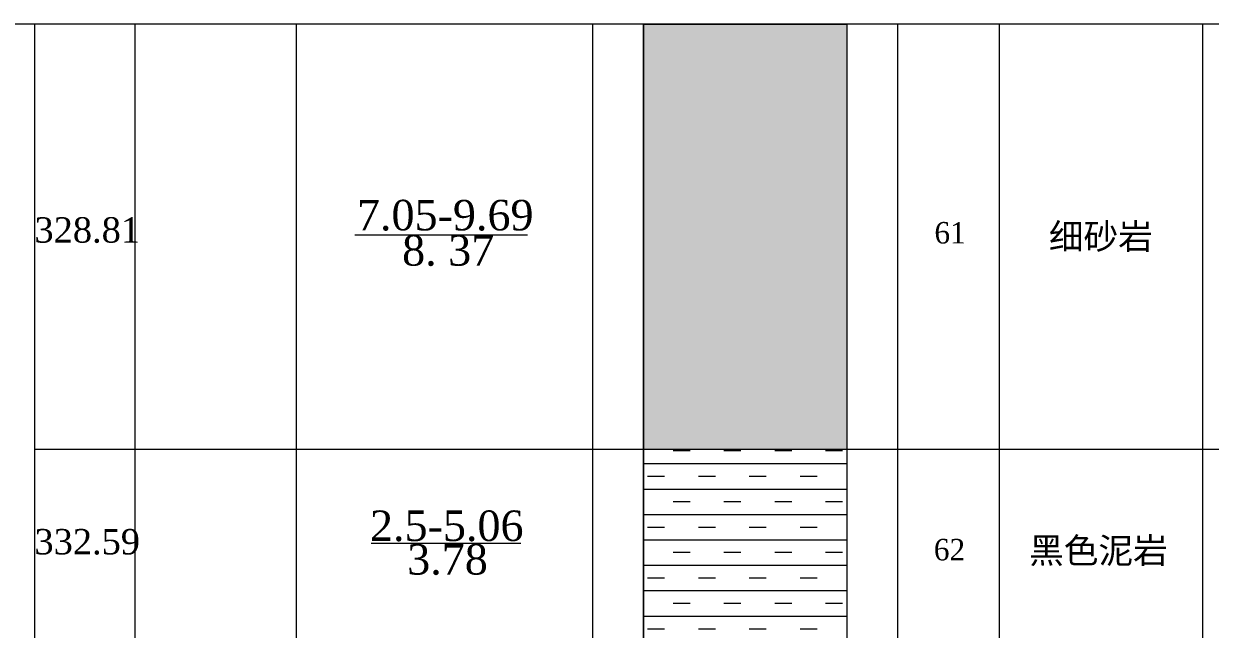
# Model space of a CAD drawing. Header units: inches. Extents: x 19725493 to 19730068, y 4137932 to 4142732.
# Drawn here: x 19725615.7 to 19725776.7, y 4140608.3 to 4140690.6 of the extents above; entities that cross this region are included whole.
import ezdxf

# ---------------------------------------------------------------- set-up
doc = ezdxf.new("R2010")
doc.units = ezdxf.units.IN
doc.header["$MEASUREMENT"] = 0
doc.layers.get('0').update_dxf_attribs({"lineweight": 0})
doc.styles.add('Times New Roman', font='')
doc.styles.get('Times New Roman').set_extended_font_data('Times New Roman')

msp = doc.modelspace()

# ---------------------------------------------------------------- hatches: boundary and pattern name
at = {"lineweight": 0}
h = msp.add_hatch(dxfattribs=at)
h.set_pattern_fill('泥岩_1_1_1', color=256, scale=1150, style=0, pattern_type=2)
h.set_pattern_definition([(180, (19725699.23, 4140688.7997), (-8e-16, -6.9), [2.3, -4.6]), (0, (19725700.38, 4140692.2497), (0, 6.9), [2.3, -4.6]), (0, (19725696.355, 4140690.5247), (0, 6.9), []), (0, (19725696.355, 4140687.0747), (0, 6.9), [])])
h.paths.add_polyline_path([(19725699.8, 4140690.58), (19725727.4, 4140690.58), (19725727.4, 4140690.52), (19725699.8, 4140690.52)], flags=17)
h = msp.add_hatch(dxfattribs=at)
h.set_pattern_fill('细粒砂岩_1_1_1', color=256, scale=1150, style=0, pattern_type=2)
h.set_pattern_definition([(180, (19725702.4084, 4140634.2414), (-8e-16, -6.9), [0.08306, -6.81694]), (180, (19725702.459, 4140634.253), (-8e-16, -6.9), [0.184, -6.716]), (180, (19725702.488, 4140634.2644), (-8e-16, -6.9), [0.2415, -6.6585]), (180, (19725702.5137, 4140634.276), (-8e-16, -6.9), [0.2935, -6.6065]), (180, (19725702.5286, 4140634.2874), (-8e-16, -6.9), [0.3234, -6.5766]), (180, (19725702.5436, 4140634.299), (-8e-16, -6.9), [0.3533, -6.5467]), (180, (19725702.5585, 4140634.3104), (-8e-16, -6.9), [0.3832, -6.5168]), (180, (19725702.572, 4140634.322), (-8e-16, -6.9), [0.41064, -6.48936]), (180, (19725702.581, 4140634.3334), (-8e-16, -6.9), [0.4283, -6.4717]), (180, (19725702.59, 4140634.345), (-8e-16, -6.9), [0.446, -6.454]), (180, (19725702.599, 4140634.3564), (-8e-16, -6.9), [0.4637, -6.4363]), (180, (19725702.6076, 4140634.368), (-8e-16, -6.9), [0.4814, -6.4186]), (180, (19725702.6165, 4140634.3794), (-8e-16, -6.9), [1e-15, -6.9]), (180, (19725702.6165, 4140634.3794), (-8e-16, -6.9), [0.4991, -6.4009]), (180, (19725702.621, 4140634.391), (-8e-16, -6.9), [0.5083, -6.3917]), (180, (19725702.626, 4140634.4024), (-8e-16, -6.9), [0.5175, -6.3825]), (180, (19725702.63, 4140634.414), (-8e-16, -6.9), [0.5267, -6.3733]), (180, (19725702.635, 4140634.4254), (-8e-16, -6.9), [0.5359, -6.3641]), (180, (19725702.6395, 4140634.437), (-8e-16, -6.9), [0.5451, -6.3549]), (180, (19725702.644, 4140634.4484), (-8e-16, -6.9), [5e-16, -6.9]), (180, (19725702.644, 4140634.4484), (-8e-16, -6.9), [0.5543, -6.3457]), (180, (19725702.646, 4140634.46), (-8e-16, -6.9), [0.5575, -6.3425]), (180, (19725702.647, 4140634.4714), (-8e-16, -6.9), [0.5607, -6.3393]), (180, (19725702.649, 4140634.483), (-8e-16, -6.9), [0.56385, -6.33615]), (180, (19725702.6504, 4140634.4944), (-8e-16, -6.9), [0.56704, -6.33296]), (180, (19725702.652, 4140634.506), (-8e-16, -6.9), [0.5702, -6.3298]), (180, (19725702.6536, 4140634.5174), (-8e-16, -6.9), [0.5734, -6.3266]), (180, (19725702.6536, 4140634.529), (-8e-16, -6.9), [0.5734, -6.3266]), (180, (19725702.652, 4140634.5404), (-8e-16, -6.9), [0.5702, -6.3298]), (180, (19725702.6504, 4140634.552), (-8e-16, -6.9), [0.56704, -6.33296]), (180, (19725702.649, 4140634.5634), (-8e-16, -6.9), [0.56385, -6.33615]), (180, (19725702.647, 4140634.575), (-8e-16, -6.9), [0.5607, -6.3393]), (180, (19725702.646, 4140634.5864), (-8e-16, -6.9), [0.5575, -6.3425]), (180, (19725702.644, 4140634.598), (-8e-16, -6.9), [0.5543, -6.3457]), (180, (19725702.09, 4140634.598), (-8e-16, -6.9), [5e-16, -6.9]), (180, (19725702.6395, 4140634.6094), (-8e-16, -6.9), [0.5451, -6.3549]), (180, (19725702.635, 4140634.621), (-8e-16, -6.9), [0.5359, -6.3641]), (180, (19725702.63, 4140634.6324), (-8e-16, -6.9), [0.5267, -6.3733]), (180, (19725702.626, 4140634.644), (-8e-16, -6.9), [0.5175, -6.3825]), (180, (19725702.621, 4140634.6554), (-8e-16, -6.9), [0.5083, -6.3917]), (180, (19725702.6165, 4140634.667), (-8e-16, -6.9), [0.4991, -6.4009]), (180, (19725702.1174, 4140634.667), (-8e-16, -6.9), [0, -6.9]), (180, (19725702.6076, 4140634.6784), (-8e-16, -6.9), [0.4814, -6.4186]), (180, (19725702.599, 4140634.69), (-8e-16, -6.9), [0.4637, -6.4363]), (180, (19725702.59, 4140634.7014), (-8e-16, -6.9), [0.446, -6.454]), (180, (19725702.581, 4140634.713), (-8e-16, -6.9), [0.4283, -6.4717]), (180, (19725702.572, 4140634.7244), (-8e-16, -6.9), [0.41064, -6.48936]), (180, (19725702.5585, 4140634.736), (-8e-16, -6.9), [0.3832, -6.5168]), (180, (19725702.5436, 4140634.7474), (-8e-16, -6.9), [0.3533, -6.5467]), (180, (19725702.5286, 4140634.759), (-8e-16, -6.9), [0.3234, -6.5766]), (180, (19725702.5137, 4140634.7704), (-8e-16, -6.9), [0.2935, -6.6065]), (180, (19725702.488, 4140634.782), (-8e-16, -6.9), [0.2415, -6.6585]), (180, (19725702.459, 4140634.7934), (-8e-16, -6.9), [0.184, -6.716]), (180, (19725702.425, 4140634.8026), (-8e-16, -6.9), [0.1163, -6.7837]), (180, (19725701.571, 4140634.215), (-8e-16, -6.9), [0.08306, -6.81694]), (180, (19725701.622, 4140634.2264), (-8e-16, -6.9), [0.184, -6.716]), (180, (19725701.6505, 4140634.238), (-8e-16, -6.9), [0.2415, -6.6585]), (180, (19725701.6765, 4140634.2494), (-8e-16, -6.9), [0.2935, -6.6065]), (180, (19725701.6914, 4140634.261), (-8e-16, -6.9), [0.3234, -6.5766]), (180, (19725701.7064, 4140634.2724), (-8e-16, -6.9), [0.3533, -6.5467]), (180, (19725701.721, 4140634.284), (-8e-16, -6.9), [0.3832, -6.5168]), (180, (19725701.735, 4140634.2954), (-8e-16, -6.9), [0.41064, -6.48936]), (180, (19725701.744, 4140634.307), (-8e-16, -6.9), [0.4283, -6.4717]), (180, (19725701.753, 4140634.3184), (-8e-16, -6.9), [0.446, -6.454]), (180, (19725701.7616, 4140634.33), (-8e-16, -6.9), [0.4637, -6.4363]), (180, (19725701.7704, 4140634.3414), (-8e-16, -6.9), [0.4814, -6.4186]), (180, (19725701.779, 4140634.353), (-8e-16, -6.9), [2e-16, -6.9]), (180, (19725701.779, 4140634.353), (-8e-16, -6.9), [0.4991, -6.4009]), (180, (19725701.784, 4140634.3644), (-8e-16, -6.9), [0.5083, -6.3917]), (180, (19725701.7885, 4140634.376), (-8e-16, -6.9), [0.5175, -6.3825]), (180, (19725701.793, 4140634.3874), (-8e-16, -6.9), [0.5267, -6.3733]), (180, (19725701.798, 4140634.399), (-8e-16, -6.9), [0.5359, -6.3641]), (180, (19725701.802, 4140634.4104), (-8e-16, -6.9), [0.5451, -6.3549]), (180, (19725701.807, 4140634.422), (-8e-16, -6.9), [2e-16, -6.9]), (180, (19725701.807, 4140634.422), (-8e-16, -6.9), [0.5543, -6.3457]), (180, (19725701.8085, 4140634.4334), (-8e-16, -6.9), [0.5575, -6.3425]), (180, (19725701.81, 4140634.445), (-8e-16, -6.9), [0.5607, -6.3393]), (180, (19725701.8116, 4140634.4564), (-8e-16, -6.9), [0.56385, -6.33615]), (180, (19725701.813, 4140634.468), (-8e-16, -6.9), [0.56704, -6.33296]), (180, (19725701.815, 4140634.4794), (-8e-16, -6.9), [0.5702, -6.3298]), (180, (19725701.8164, 4140634.491), (-8e-16, -6.9), [0.5734, -6.3266]), (180, (19725701.8164, 4140634.5024), (-8e-16, -6.9), [0.5734, -6.3266]), (180, (19725701.815, 4140634.514), (-8e-16, -6.9), [0.5702, -6.3298]), (180, (19725701.813, 4140634.5254), (-8e-16, -6.9), [0.56704, -6.33296]), (180, (19725701.8116, 4140634.537), (-8e-16, -6.9), [0.56385, -6.33615]), (180, (19725701.81, 4140634.5484), (-8e-16, -6.9), [0.5607, -6.3393]), (180, (19725701.8085, 4140634.56), (-8e-16, -6.9), [0.5575, -6.3425]), (180, (19725701.807, 4140634.5714), (-8e-16, -6.9), [0.5543, -6.3457]), (180, (19725701.2526, 4140634.5714), (-8e-16, -6.9), [0, -6.9]), (180, (19725701.802, 4140634.583), (-8e-16, -6.9), [0.5451, -6.3549]), (180, (19725701.798, 4140634.5944), (-8e-16, -6.9), [0.5359, -6.3641]), (180, (19725701.793, 4140634.606), (-8e-16, -6.9), [0.5267, -6.3733]), (180, (19725701.7885, 4140634.6174), (-8e-16, -6.9), [0.5175, -6.3825]), (180, (19725701.784, 4140634.629), (-8e-16, -6.9), [0.5083, -6.3917]), (180, (19725701.779, 4140634.6404), (-8e-16, -6.9), [0.4991, -6.4009]), (180, (19725701.28, 4140634.6404), (-8e-16, -6.9), [5e-16, -6.9]), (180, (19725701.7704, 4140634.652), (-8e-16, -6.9), [0.4814, -6.4186]), (180, (19725701.7616, 4140634.6634), (-8e-16, -6.9), [0.4637, -6.4363]), (180, (19725701.753, 4140634.675), (-8e-16, -6.9), [0.446, -6.454]), (180, (19725701.744, 4140634.6864), (-8e-16, -6.9), [0.4283, -6.4717]), (180, (19725701.735, 4140634.698), (-8e-16, -6.9), [0.41064, -6.48936]), (180, (19725701.721, 4140634.7094), (-8e-16, -6.9), [0.3832, -6.5168]), (180, (19725701.7064, 4140634.721), (-8e-16, -6.9), [0.3533, -6.5467]), (180, (19725701.6914, 4140634.7324), (-8e-16, -6.9), [0.3234, -6.5766]), (180, (19725701.6765, 4140634.744), (-8e-16, -6.9), [0.2935, -6.6065]), (180, (19725701.6505, 4140634.7554), (-8e-16, -6.9), [0.2415, -6.6585]), (180, (19725701.622, 4140634.767), (-8e-16, -6.9), [0.184, -6.716]), (180, (19725701.588, 4140634.776), (-8e-16, -6.9), [0.1163, -6.7837]), (180, (19725700.6846, 4140634.2414), (-8e-16, -6.9), [0.08306, -6.81694]), (180, (19725700.735, 4140634.253), (-8e-16, -6.9), [0.184, -6.716]), (180, (19725700.764, 4140634.2644), (-8e-16, -6.9), [0.2415, -6.6585]), (180, (19725700.79, 4140634.276), (-8e-16, -6.9), [0.2935, -6.6065]), (180, (19725700.805, 4140634.2874), (-8e-16, -6.9), [0.3234, -6.5766]), (180, (19725700.82, 4140634.299), (-8e-16, -6.9), [0.3533, -6.5467]), (180, (19725700.8347, 4140634.3104), (-8e-16, -6.9), [0.3832, -6.5168]), (180, (19725700.8484, 4140634.322), (-8e-16, -6.9), [0.41064, -6.48936]), (180, (19725700.857, 4140634.3334), (-8e-16, -6.9), [0.4283, -6.4717]), (180, (19725700.866, 4140634.345), (-8e-16, -6.9), [0.446, -6.454]), (180, (19725700.875, 4140634.3564), (-8e-16, -6.9), [0.4637, -6.4363]), (180, (19725700.884, 4140634.368), (-8e-16, -6.9), [0.4814, -6.4186]), (180, (19725700.8926, 4140634.3794), (-8e-16, -6.9), [0, -6.9]), (180, (19725700.8926, 4140634.3794), (-8e-16, -6.9), [0.4991, -6.4009]), (180, (19725700.897, 4140634.391), (-8e-16, -6.9), [0.5083, -6.3917]), (180, (19725700.902, 4140634.4024), (-8e-16, -6.9), [0.5175, -6.3825]), (180, (19725700.9064, 4140634.414), (-8e-16, -6.9), [0.5267, -6.3733]), (180, (19725700.911, 4140634.4254), (-8e-16, -6.9), [0.5359, -6.3641]), (180, (19725700.9156, 4140634.437), (-8e-16, -6.9), [0.5451, -6.3549]), (180, (19725700.92, 4140634.4484), (-8e-16, -6.9), [4e-16, -6.9]), (180, (19725700.92, 4140634.4484), (-8e-16, -6.9), [0.5543, -6.3457]), (180, (19725700.922, 4140634.46), (-8e-16, -6.9), [0.5575, -6.3425]), (180, (19725700.9234, 4140634.4714), (-8e-16, -6.9), [0.5607, -6.3393]), (180, (19725700.925, 4140634.483), (-8e-16, -6.9), [0.56385, -6.33615]), (180, (19725700.9266, 4140634.4944), (-8e-16, -6.9), [0.56704, -6.33296]), (180, (19725700.928, 4140634.506), (-8e-16, -6.9), [0.5702, -6.3298]), (180, (19725700.93, 4140634.5174), (-8e-16, -6.9), [0.5734, -6.3266]), (180, (19725700.93, 4140634.529), (-8e-16, -6.9), [0.5734, -6.3266]), (180, (19725700.928, 4140634.5404), (-8e-16, -6.9), [0.5702, -6.3298]), (180, (19725700.9266, 4140634.552), (-8e-16, -6.9), [0.56704, -6.33296]), (180, (19725700.925, 4140634.5634), (-8e-16, -6.9), [0.56385, -6.33615]), (180, (19725700.9234, 4140634.575), (-8e-16, -6.9), [0.5607, -6.3393]), (180, (19725700.922, 4140634.5864), (-8e-16, -6.9), [0.5575, -6.3425]), (180, (19725700.92, 4140634.598), (-8e-16, -6.9), [0.5543, -6.3457]), (180, (19725700.366, 4140634.598), (-8e-16, -6.9), [3e-16, -6.9]), (180, (19725700.9156, 4140634.6094), (-8e-16, -6.9), [0.5451, -6.3549]), (180, (19725700.911, 4140634.621), (-8e-16, -6.9), [0.5359, -6.3641]), (180, (19725700.9064, 4140634.6324), (-8e-16, -6.9), [0.5267, -6.3733]), (180, (19725700.902, 4140634.644), (-8e-16, -6.9), [0.5175, -6.3825]), (180, (19725700.897, 4140634.6554), (-8e-16, -6.9), [0.5083, -6.3917]), (180, (19725700.8926, 4140634.667), (-8e-16, -6.9), [0.4991, -6.4009]), (180, (19725700.3935, 4140634.667), (-8e-16, -6.9), [4e-16, -6.9]), (180, (19725700.884, 4140634.6784), (-8e-16, -6.9), [0.4814, -6.4186]), (180, (19725700.875, 4140634.69), (-8e-16, -6.9), [0.4637, -6.4363]), (180, (19725700.866, 4140634.7014), (-8e-16, -6.9), [0.446, -6.454]), (180, (19725700.857, 4140634.713), (-8e-16, -6.9), [0.4283, -6.4717]), (180, (19725700.8484, 4140634.7244), (-8e-16, -6.9), [0.41064, -6.48936]), (180, (19725700.8347, 4140634.736), (-8e-16, -6.9), [0.3832, -6.5168]), (180, (19725700.82, 4140634.7474), (-8e-16, -6.9), [0.3533, -6.5467]), (180, (19725700.805, 4140634.759), (-8e-16, -6.9), [0.3234, -6.5766]), (180, (19725700.79, 4140634.7704), (-8e-16, -6.9), [0.2935, -6.6065]), (180, (19725700.764, 4140634.782), (-8e-16, -6.9), [0.2415, -6.6585]), (180, (19725700.735, 4140634.7934), (-8e-16, -6.9), [0.184, -6.716]), (180, (19725700.701, 4140634.8026), (-8e-16, -6.9), [0.1163, -6.7837]), (180, (19725698.9584, 4140630.7914), (-8e-16, -6.9), [0.08306, -6.81694]), (180, (19725699.009, 4140630.803), (-8e-16, -6.9), [0.184, -6.716]), (180, (19725699.038, 4140630.8144), (-8e-16, -6.9), [0.2415, -6.6585]), (180, (19725699.0637, 4140630.826), (-8e-16, -6.9), [0.2935, -6.6065]), (180, (19725699.0786, 4140630.8374), (-8e-16, -6.9), [0.3234, -6.5766]), (180, (19725699.0936, 4140630.849), (-8e-16, -6.9), [0.3533, -6.5467]), (180, (19725699.1085, 4140630.8604), (-8e-16, -6.9), [0.3832, -6.5168]), (180, (19725699.122, 4140630.872), (-8e-16, -6.9), [0.41064, -6.48936]), (180, (19725699.131, 4140630.8834), (-8e-16, -6.9), [0.4283, -6.4717]), (180, (19725699.14, 4140630.895), (-8e-16, -6.9), [0.446, -6.454]), (180, (19725699.149, 4140630.9064), (-8e-16, -6.9), [0.4637, -6.4363]), (180, (19725699.1576, 4140630.918), (-8e-16, -6.9), [0.4814, -6.4186]), (180, (19725699.1665, 4140630.9294), (-8e-16, -6.9), [1e-16, -6.9]), (180, (19725699.1665, 4140630.9294), (-8e-16, -6.9), [0.4991, -6.4009]), (180, (19725699.171, 4140630.941), (-8e-16, -6.9), [0.5083, -6.3917]), (180, (19725699.176, 4140630.9524), (-8e-16, -6.9), [0.5175, -6.3825]), (180, (19725699.18, 4140630.964), (-8e-16, -6.9), [0.5267, -6.3733]), (180, (19725699.185, 4140630.9754), (-8e-16, -6.9), [0.5359, -6.3641]), (180, (19725699.1895, 4140630.987), (-8e-16, -6.9), [0.5451, -6.3549]), (180, (19725699.194, 4140630.9984), (-8e-16, -6.9), [0, -6.9]), (180, (19725699.194, 4140630.9984), (-8e-16, -6.9), [0.5543, -6.3457]), (180, (19725699.196, 4140631.01), (-8e-16, -6.9), [0.5575, -6.3425]), (180, (19725699.197, 4140631.0214), (-8e-16, -6.9), [0.5607, -6.3393]), (180, (19725699.199, 4140631.033), (-8e-16, -6.9), [0.56385, -6.33615]), (180, (19725699.2004, 4140631.0444), (-8e-16, -6.9), [0.56704, -6.33296]), (180, (19725699.202, 4140631.056), (-8e-16, -6.9), [0.5702, -6.3298]), (180, (19725699.2036, 4140631.0674), (-8e-16, -6.9), [0.5734, -6.3266]), (180, (19725699.2036, 4140631.079), (-8e-16, -6.9), [0.5734, -6.3266]), (180, (19725699.202, 4140631.0904), (-8e-16, -6.9), [0.5702, -6.3298]), (180, (19725699.2004, 4140631.102), (-8e-16, -6.9), [0.56704, -6.33296]), (180, (19725699.199, 4140631.1134), (-8e-16, -6.9), [0.56385, -6.33615]), (180, (19725699.197, 4140631.125), (-8e-16, -6.9), [0.5607, -6.3393]), (180, (19725699.196, 4140631.1364), (-8e-16, -6.9), [0.5575, -6.3425]), (180, (19725699.194, 4140631.148), (-8e-16, -6.9), [0.5543, -6.3457]), (180, (19725698.64, 4140631.148), (-8e-16, -6.9), [2e-16, -6.9]), (180, (19725699.1895, 4140631.1594), (-8e-16, -6.9), [0.5451, -6.3549]), (180, (19725699.185, 4140631.171), (-8e-16, -6.9), [0.5359, -6.3641]), (180, (19725699.18, 4140631.1824), (-8e-16, -6.9), [0.5267, -6.3733]), (180, (19725699.176, 4140631.194), (-8e-16, -6.9), [0.5175, -6.3825]), (180, (19725699.171, 4140631.2054), (-8e-16, -6.9), [0.5083, -6.3917]), (180, (19725699.1665, 4140631.217), (-8e-16, -6.9), [0.4991, -6.4009]), (180, (19725698.6674, 4140631.217), (-8e-16, -6.9), [5e-16, -6.9]), (180, (19725699.1576, 4140631.2284), (-8e-16, -6.9), [0.4814, -6.4186]), (180, (19725699.149, 4140631.24), (-8e-16, -6.9), [0.4637, -6.4363]), (180, (19725699.14, 4140631.2514), (-8e-16, -6.9), [0.446, -6.454]), (180, (19725699.131, 4140631.263), (-8e-16, -6.9), [0.4283, -6.4717]), (180, (19725699.122, 4140631.2744), (-8e-16, -6.9), [0.41064, -6.48936]), (180, (19725699.1085, 4140631.286), (-8e-16, -6.9), [0.3832, -6.5168]), (180, (19725699.0936, 4140631.2974), (-8e-16, -6.9), [0.3533, -6.5467]), (180, (19725699.0786, 4140631.309), (-8e-16, -6.9), [0.3234, -6.5766]), (180, (19725699.0637, 4140631.3204), (-8e-16, -6.9), [0.2935, -6.6065]), (180, (19725699.038, 4140631.332), (-8e-16, -6.9), [0.2415, -6.6585]), (180, (19725699.009, 4140631.3434), (-8e-16, -6.9), [0.184, -6.716]), (180, (19725698.975, 4140631.3526), (-8e-16, -6.9), [0.1163, -6.7837]), (180, (19725698.121, 4140630.765), (-8e-16, -6.9), [0.08306, -6.81694]), (180, (19725698.172, 4140630.7764), (-8e-16, -6.9), [0.184, -6.716]), (180, (19725698.2005, 4140630.788), (-8e-16, -6.9), [0.2415, -6.6585]), (180, (19725698.2265, 4140630.7994), (-8e-16, -6.9), [0.2935, -6.6065]), (180, (19725698.2414, 4140630.811), (-8e-16, -6.9), [0.3234, -6.5766]), (180, (19725698.2564, 4140630.8224), (-8e-16, -6.9), [0.3533, -6.5467]), (180, (19725698.271, 4140630.834), (-8e-16, -6.9), [0.3832, -6.5168]), (180, (19725698.285, 4140630.8454), (-8e-16, -6.9), [0.41064, -6.48936]), (180, (19725698.294, 4140630.857), (-8e-16, -6.9), [0.4283, -6.4717]), (180, (19725698.303, 4140630.8684), (-8e-16, -6.9), [0.446, -6.454]), (180, (19725698.3116, 4140630.88), (-8e-16, -6.9), [0.4637, -6.4363]), (180, (19725698.3204, 4140630.8914), (-8e-16, -6.9), [0.4814, -6.4186]), (180, (19725698.329, 4140630.903), (-8e-16, -6.9), [0, -6.9]), (180, (19725698.329, 4140630.903), (-8e-16, -6.9), [0.4991, -6.4009]), (180, (19725698.334, 4140630.9144), (-8e-16, -6.9), [0.5083, -6.3917]), (180, (19725698.3385, 4140630.926), (-8e-16, -6.9), [0.5175, -6.3825]), (180, (19725698.343, 4140630.9374), (-8e-16, -6.9), [0.5267, -6.3733]), (180, (19725698.348, 4140630.949), (-8e-16, -6.9), [0.5359, -6.3641]), (180, (19725698.352, 4140630.9604), (-8e-16, -6.9), [0.5451, -6.3549]), (180, (19725698.357, 4140630.972), (-8e-16, -6.9), [2e-16, -6.9]), (180, (19725698.357, 4140630.972), (-8e-16, -6.9), [0.5543, -6.3457]), (180, (19725698.3585, 4140630.9834), (-8e-16, -6.9), [0.5575, -6.3425]), (180, (19725698.36, 4140630.995), (-8e-16, -6.9), [0.5607, -6.3393]), (180, (19725698.3616, 4140631.0064), (-8e-16, -6.9), [0.56385, -6.33615]), (180, (19725698.363, 4140631.018), (-8e-16, -6.9), [0.56704, -6.33296]), (180, (19725698.365, 4140631.0294), (-8e-16, -6.9), [0.5702, -6.3298]), (180, (19725698.3664, 4140631.041), (-8e-16, -6.9), [0.5734, -6.3266]), (180, (19725698.3664, 4140631.0524), (-8e-16, -6.9), [0.5734, -6.3266]), (180, (19725698.365, 4140631.064), (-8e-16, -6.9), [0.5702, -6.3298]), (180, (19725698.363, 4140631.0754), (-8e-16, -6.9), [0.56704, -6.33296]), (180, (19725698.3616, 4140631.087), (-8e-16, -6.9), [0.56385, -6.33615]), (180, (19725698.36, 4140631.0984), (-8e-16, -6.9), [0.5607, -6.3393]), (180, (19725698.3585, 4140631.11), (-8e-16, -6.9), [0.5575, -6.3425]), (180, (19725698.357, 4140631.1214), (-8e-16, -6.9), [0.5543, -6.3457]), (180, (19725697.8026, 4140631.1214), (-8e-16, -6.9), [2e-16, -6.9]), (180, (19725698.352, 4140631.133), (-8e-16, -6.9), [0.5451, -6.3549]), (180, (19725698.348, 4140631.1444), (-8e-16, -6.9), [0.5359, -6.3641]), (180, (19725698.343, 4140631.156), (-8e-16, -6.9), [0.5267, -6.3733]), (180, (19725698.3385, 4140631.1674), (-8e-16, -6.9), [0.5175, -6.3825]), (180, (19725698.334, 4140631.179), (-8e-16, -6.9), [0.5083, -6.3917]), (180, (19725698.329, 4140631.1904), (-8e-16, -6.9), [0.4991, -6.4009]), (180, (19725697.83, 4140631.1904), (-8e-16, -6.9), [2e-16, -6.9]), (180, (19725698.3204, 4140631.202), (-8e-16, -6.9), [0.4814, -6.4186]), (180, (19725698.3116, 4140631.2134), (-8e-16, -6.9), [0.4637, -6.4363]), (180, (19725698.303, 4140631.225), (-8e-16, -6.9), [0.446, -6.454]), (180, (19725698.294, 4140631.2364), (-8e-16, -6.9), [0.4283, -6.4717]), (180, (19725698.285, 4140631.248), (-8e-16, -6.9), [0.41064, -6.48936]), (180, (19725698.271, 4140631.2594), (-8e-16, -6.9), [0.3832, -6.5168]), (180, (19725698.2564, 4140631.271), (-8e-16, -6.9), [0.3533, -6.5467]), (180, (19725698.2414, 4140631.2824), (-8e-16, -6.9), [0.3234, -6.5766]), (180, (19725698.2265, 4140631.294), (-8e-16, -6.9), [0.2935, -6.6065]), (180, (19725698.2005, 4140631.3054), (-8e-16, -6.9), [0.2415, -6.6585]), (180, (19725698.172, 4140631.317), (-8e-16, -6.9), [0.184, -6.716]), (180, (19725698.138, 4140631.326), (-8e-16, -6.9), [0.1163, -6.7837]), (180, (19725697.2346, 4140630.7914), (-8e-16, -6.9), [0.08306, -6.81694]), (180, (19725697.285, 4140630.803), (-8e-16, -6.9), [0.184, -6.716]), (180, (19725697.314, 4140630.8144), (-8e-16, -6.9), [0.2415, -6.6585]), (180, (19725697.34, 4140630.826), (-8e-16, -6.9), [0.2935, -6.6065]), (180, (19725697.355, 4140630.8374), (-8e-16, -6.9), [0.3234, -6.5766]), (180, (19725697.37, 4140630.849), (-8e-16, -6.9), [0.3533, -6.5467]), (180, (19725697.3847, 4140630.8604), (-8e-16, -6.9), [0.3832, -6.5168]), (180, (19725697.3984, 4140630.872), (-8e-16, -6.9), [0.41064, -6.48936]), (180, (19725697.407, 4140630.8834), (-8e-16, -6.9), [0.4283, -6.4717]), (180, (19725697.416, 4140630.895), (-8e-16, -6.9), [0.446, -6.454]), (180, (19725697.425, 4140630.9064), (-8e-16, -6.9), [0.4637, -6.4363]), (180, (19725697.434, 4140630.918), (-8e-16, -6.9), [0.4814, -6.4186]), (180, (19725697.4426, 4140630.9294), (-8e-16, -6.9), [2e-16, -6.9]), (180, (19725697.4426, 4140630.9294), (-8e-16, -6.9), [0.4991, -6.4009]), (180, (19725697.447, 4140630.941), (-8e-16, -6.9), [0.5083, -6.3917]), (180, (19725697.452, 4140630.9524), (-8e-16, -6.9), [0.5175, -6.3825]), (180, (19725697.4564, 4140630.964), (-8e-16, -6.9), [0.5267, -6.3733]), (180, (19725697.461, 4140630.9754), (-8e-16, -6.9), [0.5359, -6.3641]), (180, (19725697.4656, 4140630.987), (-8e-16, -6.9), [0.5451, -6.3549]), (180, (19725697.47, 4140630.9984), (-8e-16, -6.9), [0, -6.9]), (180, (19725697.47, 4140630.9984), (-8e-16, -6.9), [0.5543, -6.3457]), (180, (19725697.472, 4140631.01), (-8e-16, -6.9), [0.5575, -6.3425]), (180, (19725697.4734, 4140631.0214), (-8e-16, -6.9), [0.5607, -6.3393]), (180, (19725697.475, 4140631.033), (-8e-16, -6.9), [0.56385, -6.33615]), (180, (19725697.4766, 4140631.0444), (-8e-16, -6.9), [0.56704, -6.33296]), (180, (19725697.478, 4140631.056), (-8e-16, -6.9), [0.5702, -6.3298]), (180, (19725697.48, 4140631.0674), (-8e-16, -6.9), [0.5734, -6.3266]), (180, (19725697.48, 4140631.079), (-8e-16, -6.9), [0.5734, -6.3266]), (180, (19725697.478, 4140631.0904), (-8e-16, -6.9), [0.5702, -6.3298]), (180, (19725697.4766, 4140631.102), (-8e-16, -6.9), [0.56704, -6.33296]), (180, (19725697.475, 4140631.1134), (-8e-16, -6.9), [0.56385, -6.33615]), (180, (19725697.4734, 4140631.125), (-8e-16, -6.9), [0.5607, -6.3393]), (180, (19725697.472, 4140631.1364), (-8e-16, -6.9), [0.5575, -6.3425]), (180, (19725697.47, 4140631.148), (-8e-16, -6.9), [0.5543, -6.3457]), (180, (19725696.916, 4140631.148), (-8e-16, -6.9), [0, -6.9]), (180, (19725697.4656, 4140631.1594), (-8e-16, -6.9), [0.5451, -6.3549]), (180, (19725697.461, 4140631.171), (-8e-16, -6.9), [0.5359, -6.3641]), (180, (19725697.4564, 4140631.1824), (-8e-16, -6.9), [0.5267, -6.3733]), (180, (19725697.452, 4140631.194), (-8e-16, -6.9), [0.5175, -6.3825]), (180, (19725697.447, 4140631.2054), (-8e-16, -6.9), [0.5083, -6.3917]), (180, (19725697.4426, 4140631.217), (-8e-16, -6.9), [0.4991, -6.4009]), (180, (19725696.9435, 4140631.217), (-8e-16, -6.9), [5e-16, -6.9]), (180, (19725697.434, 4140631.2284), (-8e-16, -6.9), [0.4814, -6.4186]), (180, (19725697.425, 4140631.24), (-8e-16, -6.9), [0.4637, -6.4363]), (180, (19725697.416, 4140631.2514), (-8e-16, -6.9), [0.446, -6.454]), (180, (19725697.407, 4140631.263), (-8e-16, -6.9), [0.4283, -6.4717]), (180, (19725697.3984, 4140631.2744), (-8e-16, -6.9), [0.41064, -6.48936]), (180, (19725697.3847, 4140631.286), (-8e-16, -6.9), [0.3832, -6.5168]), (180, (19725697.37, 4140631.2974), (-8e-16, -6.9), [0.3533, -6.5467]), (180, (19725697.355, 4140631.309), (-8e-16, -6.9), [0.3234, -6.5766]), (180, (19725697.34, 4140631.3204), (-8e-16, -6.9), [0.2935, -6.6065]), (180, (19725697.314, 4140631.332), (-8e-16, -6.9), [0.2415, -6.6585]), (180, (19725697.285, 4140631.3434), (-8e-16, -6.9), [0.184, -6.716]), (180, (19725697.251, 4140631.3526), (-8e-16, -6.9), [0.1163, -6.7837])])
h.paths.add_polyline_path([(19725727.4, 4140632.77), (19725727.4, 4140690.52), (19725699.8, 4140690.52), (19725699.8, 4140632.77)], flags=17)
h = msp.add_hatch(dxfattribs=at)
h.set_pattern_fill('泥岩_1_1_1', color=256, scale=1150, style=0, pattern_type=2)
h.set_pattern_definition([(180, (19725699.23, 4140604.9647), (-8e-16, -6.9), [2.3, -4.6]), (0, (19725700.38, 4140608.4147), (0, 6.9), [2.3, -4.6]), (0, (19725696.355, 4140606.6897), (0, 6.9), []), (0, (19725696.355, 4140603.2397), (0, 6.9), [])])
h.paths.add_polyline_path([(19725699.8, 4140606.69), (19725727.4, 4140606.69), (19725727.4, 4140632.77), (19725699.8, 4140632.77)], flags=17)

# ---------------------------------------------------------------- linework, layer by layer
at = {"color": 7}
for p, q in [((19725975.8, 4140690.52), (19725617.16, 4140690.52)), ((19725975.8, 4140632.77), (19725617.16, 4140632.77))]:
    msp.add_line(p, q, dxfattribs=at)
at = {"flags": 128}
msp.add_lwpolyline([(19725562.9, 4140056.72), (19725562.9, 4140690.58), (19725975.8, 4140690.58), (19725975.8, 4139904.02)], dxfattribs=at)
at = {"color": 7, "linetype": 'Continuous', "lineweight": 0, "flags": 128}
for points in [[(19725617.16, 4140690.58), (19725617.16, 4140056.72)], [(19725630.8, 4140690.58), (19725630.8, 4140056.72)], [(19725652.68, 4140690.58), (19725652.68, 4140056.72)], [(19725692.9, 4140690.58), (19725692.9, 4140056.72)], [(19725699.8, 4140690.58), (19725699.8, 4140377.54)], [(19725699.8, 4140056.72), (19725699.8, 4140690.58)], [(19725727.4, 4140690.58), (19725727.4, 4140056.72)], [(19725734.3, 4140690.58), (19725734.3, 4140056.72)], [(19725748.1, 4140690.58), (19725748.1, 4140056.72)], [(19725775.7, 4140690.58), (19725775.7, 4140056.72)], [(19725660.63, 4140661.92), (19725684.06, 4140661.92)], [(19725662.87, 4140620.02), (19725683.17, 4140620.02)]]:
    msp.add_lwpolyline(points, dxfattribs=at)

# ---------------------------------------------------------------- texts
at = {"color": 7, "style": 'Times New Roman'}
for s, height, p in [('7.05-9.69', 4.14, (19725660.93, 4140662.52)), ('328.81', 3.45, (19725617.16, 4140660.85)), ('细砂岩', 3.45, (19725754.84, 4140659.96)), ('8. 37', 4.14, (19725667.06, 4140657.73)), ('2.5-5.06', 4.14, (19725662.7, 4140620.34)), ('332.59', 3.45, (19725617.16, 4140618.52)), ('黑色泥岩', 3.45, (19725752.16, 4140617.32)), ('3.78', 4.14, (19725667.75, 4140615.78))]:
    msp.add_text(s, height=height, dxfattribs=at).set_placement(p)
at = {"color": 7, "style": 'Times New Roman', "width": 0.966}
for s, p in [('61', (19725739.31, 4140660.74)), ('62', (19725739.23, 4140617.71))]:
    msp.add_text(s, height=2.91, dxfattribs=at).set_placement(p)

doc.saveas('drawing.dxf')
